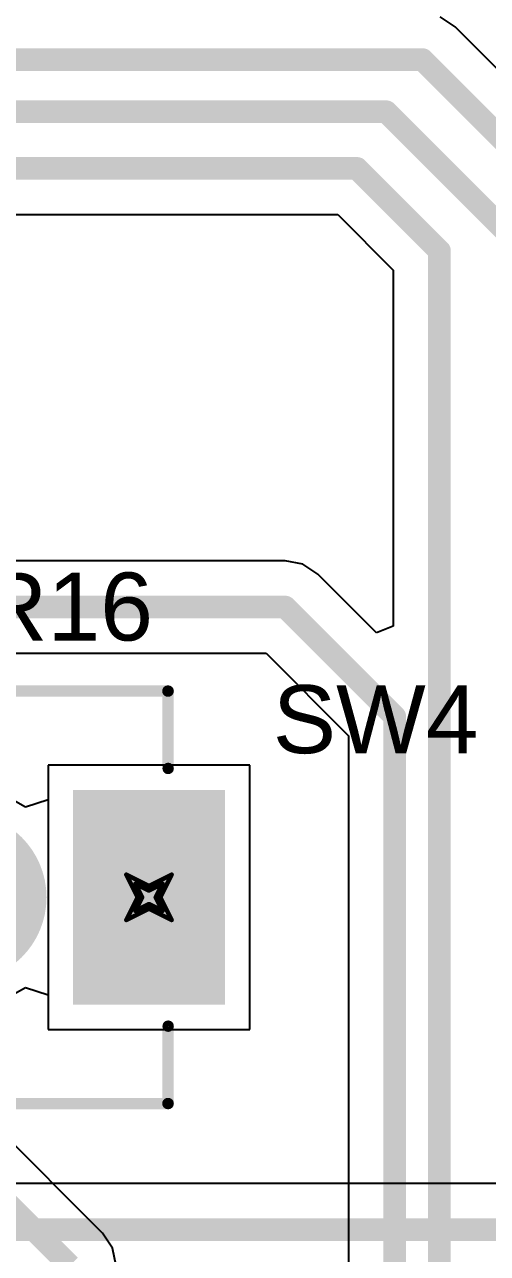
# Model space of a CAD drawing. Header units: inches. Extents: x -36 to 349, y -11 to 240.
# Drawn here: x 153.05 to 158.23, y 81.39 to 95.16 of the extents above; entities that cross this region are included whole.
import ezdxf

# ---------------------------------------------------------------- set-up
doc = ezdxf.new("R2010")
doc.units = ezdxf.units.IN
for name, color, linetype in [('Bottom Layer', 5, 'Continuous'), ('Bottom Solder', 6, 'Continuous'), ('Drill Drawing', 1, 'Continuous'), ('Layer 1', 16, 'Continuous'), ('Layer 2', 76, 'Continuous'), ('Multi-Layer', 9, 'Continuous'), ('Pad Holes', 156, 'Continuous'), ('Top Layer', 1, 'Continuous'), ('Top Overlay', 2, 'Continuous'), ('Top Solder', 216, 'Continuous')]:
    doc.layers.add(name, color=color, linetype=linetype)
doc.styles.add('Arial', font='', dxfattribs={"height": 0.2})
doc.styles.get('Arial').set_extended_font_data('Arial')

# ---------------------------------------------------------------- blocks, each defined once
blk = doc.blocks.new('SS_12D02_G040_166')
at = {"layer": 'Bottom Layer'}
for points in [[(-3.35, -1.1), (-4.85, -1.1), (-4.85, 1.1), (-3.35, 1.1)], [(3.35, 1.1), (4.85, 1.1), (4.85, -1.1), (3.35, -1.1)], [(-2.85, 0.85), (-1.15, 0.85), (-1.15, -0.85), (-2.85, -0.85)]]:
    blk.add_hatch(color=5, dxfattribs=at).paths.add_polyline_path(points)
h = blk.add_hatch(color=5, dxfattribs=at)
edge = h.paths.add_edge_path()
edge.add_arc((0, 0), 0.85, 0, 360)
h = blk.add_hatch(color=5, dxfattribs=at)
edge = h.paths.add_edge_path()
edge.add_arc((2, 0), 0.85, 0, 360)
at = {"layer": 'Bottom Solder'}
for points in [[(-3.248, -1.202), (-4.952, -1.202), (-4.952, 1.202), (-3.248, 1.202)], [(3.248, 1.202), (4.952, 1.202), (4.952, -1.202), (3.248, -1.202)], [(-2.952, 0.952), (-1.048, 0.952), (-1.048, -0.952), (-2.952, -0.952)]]:
    blk.add_hatch(color=6, dxfattribs=at).paths.add_polyline_path(points)
h = blk.add_hatch(color=6, dxfattribs=at)
edge = h.paths.add_edge_path()
edge.add_arc((0, 0), 0.952, 0, 360)
h = blk.add_hatch(color=6, dxfattribs=at)
edge = h.paths.add_edge_path()
edge.add_arc((2, 0), 0.952, 0, 360)
at = {"layer": 'Layer 1'}
for points in [[(-3.35, -1.1), (-4.85, -1.1), (-4.85, 1.1), (-3.35, 1.1)], [(3.35, 1.1), (4.85, 1.1), (4.85, -1.1), (3.35, -1.1)], [(-2.85, 0.85), (-1.15, 0.85), (-1.15, -0.85), (-2.85, -0.85)]]:
    blk.add_hatch(color=16, dxfattribs=at).paths.add_polyline_path(points)
h = blk.add_hatch(color=16, dxfattribs=at)
edge = h.paths.add_edge_path()
edge.add_arc((0, 0), 0.85, 0, 360)
h = blk.add_hatch(color=16, dxfattribs=at)
edge = h.paths.add_edge_path()
edge.add_arc((2, 0), 0.85, 0, 360)
at = {"layer": 'Layer 2'}
for points in [[(-3.35, -1.1), (-4.85, -1.1), (-4.85, 1.1), (-3.35, 1.1)], [(3.35, 1.1), (4.85, 1.1), (4.85, -1.1), (3.35, -1.1)], [(-2.85, 0.85), (-1.15, 0.85), (-1.15, -0.85), (-2.85, -0.85)]]:
    blk.add_hatch(color=76, dxfattribs=at).paths.add_polyline_path(points)
h = blk.add_hatch(color=76, dxfattribs=at)
edge = h.paths.add_edge_path()
edge.add_arc((0, 0), 0.85, 0, 360)
h = blk.add_hatch(color=76, dxfattribs=at)
edge = h.paths.add_edge_path()
edge.add_arc((2, 0), 0.85, 0, 360)
at = {"layer": 'Multi-Layer'}
for points in [[(-3.35, -1.1), (-4.85, -1.1), (-4.85, 1.1), (-3.35, 1.1)], [(3.35, 1.1), (4.85, 1.1), (4.85, -1.1), (3.35, -1.1)], [(-2.85, 0.85), (-1.15, 0.85), (-1.15, -0.85), (-2.85, -0.85)]]:
    blk.add_hatch(color=9, dxfattribs=at).paths.add_polyline_path(points)
h = blk.add_hatch(color=9, dxfattribs=at)
edge = h.paths.add_edge_path()
edge.add_arc((0, 0), 0.85, 0, 360)
h = blk.add_hatch(color=9, dxfattribs=at)
edge = h.paths.add_edge_path()
edge.add_arc((2, 0), 0.85, 0, 360)
at = {"layer": 'Pad Holes'}
for points in [[(-4.45, -0.75), (-4.45, 0.75), (-3.75, 0.75), (-3.75, -0.75)], [(3.75, -0.75), (3.75, 0.75), (4.45, 0.75), (4.45, -0.75)]]:
    blk.add_hatch(color=7, dxfattribs=at).paths.add_polyline_path(points)
h = blk.add_hatch(color=7, dxfattribs=at)
edge = h.paths.add_edge_path()
edge.add_arc((-2, 0), 0.5, 0, 360)
h = blk.add_hatch(color=7, dxfattribs=at)
edge = h.paths.add_edge_path()
edge.add_arc((0, 0), 0.5, 0, 360)
h = blk.add_hatch(color=7, dxfattribs=at)
edge = h.paths.add_edge_path()
edge.add_arc((2, 0), 0.5, 0, 360)
at = {"layer": 'Top Layer'}
for points in [[(-3.35, -1.1), (-4.85, -1.1), (-4.85, 1.1), (-3.35, 1.1)], [(3.35, 1.1), (4.85, 1.1), (4.85, -1.1), (3.35, -1.1)], [(-2.85, 0.85), (-1.15, 0.85), (-1.15, -0.85), (-2.85, -0.85)]]:
    blk.add_hatch(color=1, dxfattribs=at).paths.add_polyline_path(points)
h = blk.add_hatch(color=1, dxfattribs=at)
edge = h.paths.add_edge_path()
edge.add_arc((0, 0), 0.85, 0, 360)
h = blk.add_hatch(color=1, dxfattribs=at)
edge = h.paths.add_edge_path()
edge.add_arc((2, 0), 0.85, 0, 360)
at = {"layer": 'Top Solder'}
for points in [[(-3.248, -1.202), (-4.952, -1.202), (-4.952, 1.202), (-3.248, 1.202)], [(3.248, 1.202), (4.952, 1.202), (4.952, -1.202), (3.248, -1.202)], [(-2.952, 0.952), (-1.048, 0.952), (-1.048, -0.952), (-2.952, -0.952)]]:
    blk.add_hatch(color=216, dxfattribs=at).paths.add_polyline_path(points)
h = blk.add_hatch(color=216, dxfattribs=at)
edge = h.paths.add_edge_path()
edge.add_arc((0, 0), 0.952, 0, 360)
h = blk.add_hatch(color=216, dxfattribs=at)
edge = h.paths.add_edge_path()
edge.add_arc((2, 0), 0.952, 0, 360)
at = {"layer": 'Top Overlay'}
for points in [[(-4.318, 2.311, 0.127, 0.127, 0), (-4.315, 1.444, 0.127, 0.127, 0)], [(-4.315, 2.311, 0.127, 0.127, 0), (4.315, 2.311, 0.127, 0.127, 0)], [(4.312, 2.311, 0.127, 0.127, 0), (4.315, 1.444, 0.127, 0.127, 0)], [(-2, 1.041, 0.127, 0.127, 0), (-2, 1.778, 0.127, 0.127, 0)], [(-2, 1.778, 0.127, 0.127, 0), (0.083, 1.778, 0.127, 0.127, 0)], [(0.083, 1.092, 0.127, 0.127, 0), (0.083, 1.778, 0.127, 0.127, 0)], [(-2, -1.778, 0.127, 0.127, 0), (-2, -1.041, 0.127, 0.127, 0)], [(-2, -1.778, 0.127, 0.127, 0), (-2, -1.041, 0.127, 0.127, 0)], [(0.083, -1.778, 0.127, 0.127, 0), (0.083, -1.092, 0.127, 0.127, 0)], [(0.083, -1.778, 0.127, 0.127, 0), (0.083, -1.092, 0.127, 0.127, 0)], [(-4.318, -2.311, 0.127, 0.127, 0), (-4.315, -1.444, 0.127, 0.127, 0)], [(4.312, -2.311, 0.127, 0.127, 0), (4.315, -1.444, 0.127, 0.127, 0)], [(-2, -1.778, 0.127, 0.127, 0), (0.083, -1.778, 0.127, 0.127, 0)], [(-2, -1.778, 0.127, 0.127, 0), (0.083, -1.778, 0.127, 0.127, 0)], [(-4.315, -2.311, 0.127, 0.127, 0), (4.315, -2.311, 0.127, 0.127, 0)]]:
    blk.add_lwpolyline(points, format="xyseb", dxfattribs=at)
for points in [[(-4.35, 2.311, 0.0635, 0.0635, 1), (-4.286, 2.311, 0.0635, 0.0635, 1)], [(-4.347, 2.311, 0.0635, 0.0635, 1), (-4.283, 2.311, 0.0635, 0.0635, 1)], [(4.28, 2.311, 0.0635, 0.0635, 1), (4.344, 2.311, 0.0635, 0.0635, 1)], [(4.283, 2.311, 0.0635, 0.0635, 1), (4.347, 2.311, 0.0635, 0.0635, 1)], [(-2.032, 1.778, 0.0635, 0.0635, 1), (-1.968, 1.778, 0.0635, 0.0635, 1)], [(-2.032, 1.778, 0.0635, 0.0635, 1), (-1.968, 1.778, 0.0635, 0.0635, 1)], [(0.051, 1.778, 0.0635, 0.0635, 1), (0.115, 1.778, 0.0635, 0.0635, 1)], [(0.051, 1.778, 0.0635, 0.0635, 1), (0.115, 1.778, 0.0635, 0.0635, 1)], [(-4.347, 1.444, 0.0635, 0.0635, 1), (-4.283, 1.444, 0.0635, 0.0635, 1)], [(4.283, 1.444, 0.0635, 0.0635, 1), (4.347, 1.444, 0.0635, 0.0635, 1)], [(-2.032, 1.041, 0.0635, 0.0635, 1), (-1.968, 1.041, 0.0635, 0.0635, 1)], [(0.051, 1.092, 0.0635, 0.0635, 1), (0.115, 1.092, 0.0635, 0.0635, 1)], [(-2.032, -1.041, 0.0635, 0.0635, 1), (-1.968, -1.041, 0.0635, 0.0635, 1)], [(-2.032, -1.041, 0.0635, 0.0635, 1), (-1.968, -1.041, 0.0635, 0.0635, 1)], [(0.051, -1.092, 0.0635, 0.0635, 1), (0.115, -1.092, 0.0635, 0.0635, 1)], [(0.051, -1.092, 0.0635, 0.0635, 1), (0.115, -1.092, 0.0635, 0.0635, 1)], [(-4.347, -1.444, 0.0635, 0.0635, 1), (-4.283, -1.444, 0.0635, 0.0635, 1)], [(4.283, -1.444, 0.0635, 0.0635, 1), (4.347, -1.444, 0.0635, 0.0635, 1)], [(-2.032, -1.778, 0.0635, 0.0635, 1), (-1.968, -1.778, 0.0635, 0.0635, 1)], [(-2.032, -1.778, 0.0635, 0.0635, 1), (-1.968, -1.778, 0.0635, 0.0635, 1)], [(-2.032, -1.778, 0.0635, 0.0635, 1), (-1.968, -1.778, 0.0635, 0.0635, 1)], [(-2.032, -1.778, 0.0635, 0.0635, 1), (-1.968, -1.778, 0.0635, 0.0635, 1)], [(0.051, -1.778, 0.0635, 0.0635, 1), (0.115, -1.778, 0.0635, 0.0635, 1)], [(0.051, -1.778, 0.0635, 0.0635, 1), (0.115, -1.778, 0.0635, 0.0635, 1)], [(0.051, -1.778, 0.0635, 0.0635, 1), (0.115, -1.778, 0.0635, 0.0635, 1)], [(0.051, -1.778, 0.0635, 0.0635, 1), (0.115, -1.778, 0.0635, 0.0635, 1)], [(-4.35, -2.311, 0.0635, 0.0635, 1), (-4.286, -2.311, 0.0635, 0.0635, 1)], [(-4.347, -2.311, 0.0635, 0.0635, 1), (-4.283, -2.311, 0.0635, 0.0635, 1)], [(4.28, -2.311, 0.0635, 0.0635, 1), (4.344, -2.311, 0.0635, 0.0635, 1)], [(4.283, -2.311, 0.0635, 0.0635, 1), (4.347, -2.311, 0.0635, 0.0635, 1)]]:
    blk.add_lwpolyline(points, format="xyseb", close=True, dxfattribs=at)

msp = doc.modelspace()

# ---------------------------------------------------------------- linework, layer by layer
at = {"layer": 'Bottom Layer'}
for p, q in [((157.874, 95.134), (157.706, 95.247)), ((159.671, 93.337), (157.874, 95.134)), ((147.396, 93.031), (156.559, 93.031)), ((156.559, 93.031), (157.18, 92.41)), ((157.18, 92.41), (157.18, 88.42)), ((155.969, 89.151), (152.563, 89.151)), ((156.167, 89.112), (155.969, 89.151)), ((156.335, 89), (156.167, 89.112)), ((156.992, 88.343), (156.335, 89)), ((157.18, 88.42), (156.992, 88.343)), ((152.563, 88.115), (155.754, 88.115)), ((155.754, 88.115), (156.679, 87.191)), ((156.679, 87.191), (156.679, 73.591)), ((155.573, 86.861), (153.311, 86.861)), ((153.311, 86.861), (153.311, 83.899)), ((155.573, 83.899), (155.573, 86.861)), ((153.311, 83.899), (155.573, 83.899)), ((153.921, 81.617), (152.368, 83.17)), ((154.033, 81.449), (153.921, 81.617)), ((154.073, 81.251), (154.033, 81.449))]:
    msp.add_line(p, q, dxfattribs=at)
for points in [[(96.51, 94.768, 0.254, 0.254, 0), (157.507, 94.768, 0.254, 0.254, 0)], [(157.507, 94.768, 0.254, 0.254, 0), (159.305, 92.971, 0.254, 0.254, 0)], [(96.268, 94.184, 0.254, 0.254, 0), (157.102, 94.184, 0.254, 0.254, 0)], [(157.102, 94.184, 0.254, 0.254, 0), (158.492, 92.794, 0.254, 0.254, 0)], [(96.005, 93.549, 0.254, 0.254, 0), (156.773, 93.549, 0.254, 0.254, 0)], [(156.773, 93.549, 0.254, 0.254, 0), (157.697, 92.625, 0.254, 0.254, 0)], [(157.697, 60.946, 0.254, 0.254, 0), (157.697, 92.625, 0.254, 0.254, 0)], [(152.118, 88.633, 0.254, 0.254, 0), (155.969, 88.633, 0.254, 0.254, 0)], [(155.969, 88.633, 0.254, 0.254, 0), (157.197, 87.405, 0.254, 0.254, 0)], [(157.197, 73.377, 0.254, 0.254, 0), (157.197, 87.405, 0.254, 0.254, 0)], [(152.001, 82.804, 0.254, 0.254, 0), (153.555, 81.251, 0.254, 0.254, 0)]]:
    msp.add_lwpolyline(points, format="xyseb", dxfattribs=at)
for points in [[(157.444, 94.768, 0.127, 0.127, 1), (157.571, 94.768, 0.127, 0.127, 1)], [(157.444, 94.768, 0.127, 0.127, 1), (157.571, 94.768, 0.127, 0.127, 1)], [(157.038, 94.184, 0.127, 0.127, 1), (157.165, 94.184, 0.127, 0.127, 1)], [(157.038, 94.184, 0.127, 0.127, 1), (157.165, 94.184, 0.127, 0.127, 1)], [(156.71, 93.549, 0.127, 0.127, 1), (156.837, 93.549, 0.127, 0.127, 1)], [(156.71, 93.549, 0.127, 0.127, 1), (156.837, 93.549, 0.127, 0.127, 1)], [(157.634, 92.625, 0.127, 0.127, 1), (157.761, 92.625, 0.127, 0.127, 1)], [(157.634, 92.625, 0.127, 0.127, 1), (157.761, 92.625, 0.127, 0.127, 1)], [(155.905, 88.633, 0.127, 0.127, 1), (156.032, 88.633, 0.127, 0.127, 1)], [(155.905, 88.633, 0.127, 0.127, 1), (156.032, 88.633, 0.127, 0.127, 1)], [(157.133, 87.405, 0.127, 0.127, 1), (157.26, 87.405, 0.127, 0.127, 1)], [(157.133, 87.405, 0.127, 0.127, 1), (157.26, 87.405, 0.127, 0.127, 1)]]:
    msp.add_lwpolyline(points, format="xyseb", close=True, dxfattribs=at)
at = {"layer": 'Drill Drawing'}
for points in [[(154.188, 85.634, 0.0508, 0.0508, 0), (154.442, 85.507, 0.0508, 0.0508, 0)], [(154.188, 85.634, 0.0508, 0.0508, 0), (154.315, 85.38, 0.0508, 0.0508, 0)], [(154.289, 85.532, 0.0508, 0.0508, 0), (154.442, 85.456, 0.0508, 0.0508, 0)], [(154.289, 85.532, 0.0508, 0.0508, 0), (154.366, 85.38, 0.0508, 0.0508, 0)], [(154.442, 85.507, 0.0508, 0.0508, 0), (154.696, 85.634, 0.0508, 0.0508, 0)], [(154.442, 85.456, 0.0508, 0.0508, 0), (154.594, 85.532, 0.0508, 0.0508, 0)], [(154.518, 85.38, 0.0508, 0.0508, 0), (154.594, 85.532, 0.0508, 0.0508, 0)], [(154.569, 85.38, 0.0508, 0.0508, 0), (154.696, 85.634, 0.0508, 0.0508, 0)], [(154.188, 85.126, 0.0508, 0.0508, 0), (154.315, 85.38, 0.0508, 0.0508, 0)], [(154.289, 85.228, 0.0508, 0.0508, 0), (154.366, 85.38, 0.0508, 0.0508, 0)], [(154.518, 85.38, 0.0508, 0.0508, 0), (154.594, 85.228, 0.0508, 0.0508, 0)], [(154.569, 85.38, 0.0508, 0.0508, 0), (154.696, 85.126, 0.0508, 0.0508, 0)], [(154.188, 85.126, 0.0508, 0.0508, 0), (154.442, 85.253, 0.0508, 0.0508, 0)], [(154.289, 85.228, 0.0508, 0.0508, 0), (154.442, 85.304, 0.0508, 0.0508, 0)], [(154.442, 85.304, 0.0508, 0.0508, 0), (154.594, 85.228, 0.0508, 0.0508, 0)], [(154.442, 85.253, 0.0508, 0.0508, 0), (154.696, 85.126, 0.0508, 0.0508, 0)]]:
    msp.add_lwpolyline(points, format="xyseb", dxfattribs=at)
for points in [[(154.175, 85.634, 0.0254, 0.0254, 1), (154.2, 85.634, 0.0254, 0.0254, 1)], [(154.175, 85.634, 0.0254, 0.0254, 1), (154.2, 85.634, 0.0254, 0.0254, 1)], [(154.277, 85.532, 0.0254, 0.0254, 1), (154.302, 85.532, 0.0254, 0.0254, 1)], [(154.277, 85.532, 0.0254, 0.0254, 1), (154.302, 85.532, 0.0254, 0.0254, 1)], [(154.429, 85.507, 0.0254, 0.0254, 1), (154.454, 85.507, 0.0254, 0.0254, 1)], [(154.429, 85.507, 0.0254, 0.0254, 1), (154.454, 85.507, 0.0254, 0.0254, 1)], [(154.581, 85.532, 0.0254, 0.0254, 1), (154.607, 85.532, 0.0254, 0.0254, 1)], [(154.581, 85.532, 0.0254, 0.0254, 1), (154.607, 85.532, 0.0254, 0.0254, 1)], [(154.683, 85.634, 0.0254, 0.0254, 1), (154.708, 85.634, 0.0254, 0.0254, 1)], [(154.683, 85.634, 0.0254, 0.0254, 1), (154.708, 85.634, 0.0254, 0.0254, 1)], [(154.302, 85.38, 0.0254, 0.0254, 1), (154.327, 85.38, 0.0254, 0.0254, 1)], [(154.302, 85.38, 0.0254, 0.0254, 1), (154.327, 85.38, 0.0254, 0.0254, 1)], [(154.353, 85.38, 0.0254, 0.0254, 1), (154.378, 85.38, 0.0254, 0.0254, 1)], [(154.353, 85.38, 0.0254, 0.0254, 1), (154.378, 85.38, 0.0254, 0.0254, 1)], [(154.429, 85.456, 0.0254, 0.0254, 1), (154.454, 85.456, 0.0254, 0.0254, 1)], [(154.429, 85.456, 0.0254, 0.0254, 1), (154.454, 85.456, 0.0254, 0.0254, 1)], [(154.505, 85.38, 0.0254, 0.0254, 1), (154.531, 85.38, 0.0254, 0.0254, 1)], [(154.505, 85.38, 0.0254, 0.0254, 1), (154.531, 85.38, 0.0254, 0.0254, 1)], [(154.556, 85.38, 0.0254, 0.0254, 1), (154.581, 85.38, 0.0254, 0.0254, 1)], [(154.556, 85.38, 0.0254, 0.0254, 1), (154.581, 85.38, 0.0254, 0.0254, 1)], [(154.277, 85.228, 0.0254, 0.0254, 1), (154.302, 85.228, 0.0254, 0.0254, 1)], [(154.277, 85.228, 0.0254, 0.0254, 1), (154.302, 85.228, 0.0254, 0.0254, 1)], [(154.429, 85.304, 0.0254, 0.0254, 1), (154.454, 85.304, 0.0254, 0.0254, 1)], [(154.429, 85.304, 0.0254, 0.0254, 1), (154.454, 85.304, 0.0254, 0.0254, 1)], [(154.429, 85.253, 0.0254, 0.0254, 1), (154.454, 85.253, 0.0254, 0.0254, 1)], [(154.429, 85.253, 0.0254, 0.0254, 1), (154.454, 85.253, 0.0254, 0.0254, 1)], [(154.581, 85.228, 0.0254, 0.0254, 1), (154.607, 85.228, 0.0254, 0.0254, 1)], [(154.581, 85.228, 0.0254, 0.0254, 1), (154.607, 85.228, 0.0254, 0.0254, 1)], [(154.175, 85.126, 0.0254, 0.0254, 1), (154.2, 85.126, 0.0254, 0.0254, 1)], [(154.175, 85.126, 0.0254, 0.0254, 1), (154.2, 85.126, 0.0254, 0.0254, 1)], [(154.683, 85.126, 0.0254, 0.0254, 1), (154.708, 85.126, 0.0254, 0.0254, 1)], [(154.683, 85.126, 0.0254, 0.0254, 1), (154.708, 85.126, 0.0254, 0.0254, 1)]]:
    msp.add_lwpolyline(points, format="xyseb", close=True, dxfattribs=at)
at = {"layer": 'Layer 1'}
for p, q in [((155.573, 86.861), (153.311, 86.861)), ((153.311, 86.861), (153.311, 83.899)), ((155.573, 83.899), (155.573, 86.861)), ((153.311, 83.899), (155.573, 83.899))]:
    msp.add_line(p, q, dxfattribs=at)
at = {"layer": 'Layer 2'}
for p, q in [((155.573, 86.861), (153.311, 86.861)), ((153.311, 86.861), (153.311, 86.473)), ((155.573, 83.899), (155.573, 86.861)), ((153.057, 86.389), (152.817, 86.527)), ((153.311, 86.473), (153.057, 86.389)), ((152.817, 84.233), (153.057, 84.371)), ((153.057, 84.371), (153.311, 84.287)), ((153.311, 84.287), (153.311, 83.899)), ((153.311, 83.899), (155.573, 83.899))]:
    msp.add_line(p, q, dxfattribs=at)
at = {"layer": 'Top Layer'}
for p, q in [((155.573, 86.861), (153.311, 86.861)), ((153.311, 86.861), (153.311, 83.899)), ((155.573, 83.899), (155.573, 86.861)), ((153.311, 83.899), (155.573, 83.899)), ((161.608, 82.173), (147.47, 82.173))]:
    msp.add_line(p, q, dxfattribs=at)
msp.add_lwpolyline([(147.47, 81.655, 0.254, 0.254, 0), (162.434, 81.655, 0.254, 0.254, 0)], format="xyseb", dxfattribs=at)

# ---------------------------------------------------------------- block references
msp.add_blockref('SS_12D02_G040_166', (150.342, 85.38))

# ---------------------------------------------------------------- texts
at = {"layer": 'Top Overlay', "style": 'Arial'}
for s, p in [('R16', (152.535, 88.258)), ('SW4', (155.829, 86.995))]:
    msp.add_text(s, height=0.762, dxfattribs=at).set_placement(p)

doc.saveas('drawing.dxf')
